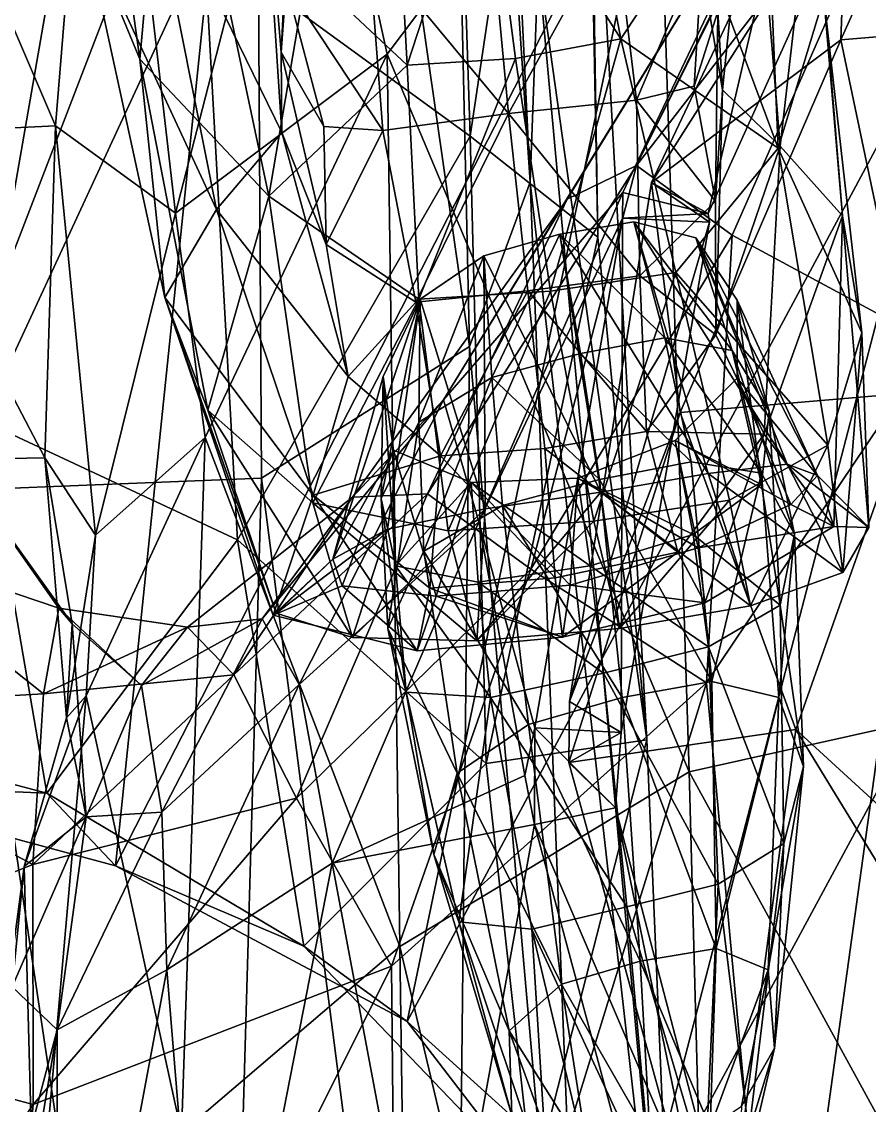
# Model space of a CAD drawing. Extents: x -76 to 76, y -20 to 79.
# Drawn here: x -3.675 to -2.242, y 5.33 to 7.162 of the extents above; entities that cross this region are included whole.
import ezdxf

# ---------------------------------------------------------------- set-up
doc = ezdxf.new("R2010")
doc.units = 0

msp = doc.modelspace()

# ---------------------------------------------------------------- linework, layer by layer
for points in [[(-2.9401, 9.4765, 5.4096), (-2.8153, 6.8905, 6.0135), (-2.9785, 9.3135, 5.0027)], [(-2.8153, 6.8905, 6.0135), (-2.9401, 9.4765, 5.4096), (-2.802, 7.2598, 6.4731)], [(-3.2865, 9.1785, 4.6674), (-2.9785, 9.3135, 5.0027), (-2.9182, 6.613, 5.5916)], [(-2.8153, 6.8905, 6.0135), (-2.9182, 6.613, 5.5916), (-2.9785, 9.3135, 5.0027)], [(-3.6794, 9.2178, 4.4552), (-3.2865, 9.1785, 4.6674), (-3.7762, 6.3697, 4.9731)], [(-3.2865, 9.1785, 4.6674), (-3.2699, 6.3904, 5.249), (-3.7762, 6.3697, 4.9731)], [(-3.2699, 6.3904, 5.249), (-3.2865, 9.1785, 4.6674), (-2.9182, 6.613, 5.5916)], [(-2.9171, 6.9681, 8.1936), (-2.9723, 8.6518, 7.8541), (-3.3665, 7.2958, 8.5429)], [(-2.9723, 8.6518, 7.8541), (-2.9171, 6.9681, 8.1936), (-2.7241, 8.2619, 7.3866)], [(-2.9171, 6.9681, 8.1936), (-2.701, 6.7976, 7.821), (-2.7241, 8.2619, 7.3866)], [(-2.7195, 7.7574, 6.9286), (-2.7241, 8.2619, 7.3866), (-2.701, 6.7976, 7.821)], [(-1.2718, 8.1256, 19.207), (-2.6046, 7.708, 18.5685), (-1.2772, 6.1767, 19.1621)], [(-3.541, 7.9302, 17.4995), (-4.0101, 7.899, 17.1684), (-3.6179, 6.9857, 16.8629)], [(-3.541, 7.9302, 17.4995), (-3.6179, 6.9857, 16.8629), (-3.4149, 6.8381, 17.034)], [(-3.1903, 7.7104, 17.7639), (-3.541, 7.9302, 17.4995), (-3.4149, 6.8381, 17.034)], [(-4.0101, 7.899, 17.1684), (-3.9225, 6.9714, 16.6656), (-3.6179, 6.9857, 16.8629)], [(-4.0353, 5.8744, 8.51), (-4.0281, 7.8663, 9.645), (-3.3062, 7.7673, 9.5308)], [(-2.2901, 7.1311, 12.7179), (-1.9802, 7.8226, 12.4494), (-1.939, 7.1607, 12.1772)], [(-2.2901, 7.1311, 12.7179), (-2.2724, 7.6029, 12.9955), (-1.9802, 7.8226, 12.4494)], [(-3.5166, 5.7348, 8.5529), (-4.0353, 5.8744, 8.51), (-3.3062, 7.7673, 9.5308)], [(-3.4753, 7.0986, 1.1327), (-3.5672, 7.7575, 1.0861), (-3.5705, 7.3291, 0.7083)], [(-3.5672, 7.7575, 1.0861), (-3.4753, 7.0986, 1.1327), (-3.425, 7.6596, 1.4551)], [(-3.5166, 5.7348, 8.5529), (-3.3062, 7.7673, 9.5308), (-2.5942, 7.5329, 9.5553)], [(-2.7195, 7.7574, 6.9286), (-2.6182, 5.948, 7.6811), (-2.802, 7.2598, 6.4731)], [(-2.6182, 5.948, 7.6811), (-2.7195, 7.7574, 6.9286), (-2.701, 6.7976, 7.821)], [(-2.5357, 7.3237, 1.6975), (-2.396, 6.9483, 1.5642), (-2.4296, 7.7343, 1.3917)], [(-2.4296, 7.7343, 1.3917), (-2.396, 6.9483, 1.5642), (-2.3188, 7.2034, 1.0753)], [(-3.0571, 7.1068, 17.8967), (-3.1903, 7.7104, 17.7639), (-3.4149, 6.8381, 17.034)], [(-3.0571, 7.1068, 17.8967), (-2.6046, 7.708, 18.5685), (-3.1903, 7.7104, 17.7639)], [(-2.6046, 7.708, 18.5685), (-3.0571, 7.1068, 17.8967), (-2.5466, 5.8935, 18.5525)], [(-2.6355, 6.9187, 13.8061), (-2.2502, 7.7006, 13.1042), (-2.2595, 7.6772, 13.0671)], [(-2.2502, 7.7006, 13.1042), (-2.6355, 6.9187, 13.8061), (-2.139, 7.5613, 13.0662)], [(-2.6046, 7.708, 18.5685), (-2.5466, 5.8935, 18.5525), (-1.2772, 6.1767, 19.1621)], [(-2.288, 7.6145, 13.0599), (-2.6355, 6.9187, 13.8061), (-2.2595, 7.6772, 13.0671)], [(-3.4753, 7.0986, 1.1327), (-3.2573, 6.8667, 1.6189), (-3.425, 7.6596, 1.4551)], [(-3.425, 7.6596, 1.4551), (-3.2573, 6.8667, 1.6189), (-3.1925, 7.2474, 1.747)], [(-2.7531, 6.862, 13.82), (-2.6355, 6.9187, 13.8061), (-2.2919, 7.6145, 13.0578)], [(-2.7531, 6.862, 13.82), (-2.2919, 7.6145, 13.0578), (-2.3588, 7.5054, 13.1406)], [(-2.6355, 6.9187, 13.8061), (-2.288, 7.6145, 13.0599), (-2.2919, 7.6145, 13.0578)], [(-2.2724, 7.6029, 12.9955), (-2.2901, 7.1311, 12.7179), (-2.6102, 6.8899, 13.2729)], [(-2.1967, 7.5408, 13.1288), (-2.2724, 7.6029, 12.9955), (-2.6102, 6.8899, 13.2729)], [(-2.49, 7.0468, 0.2521), (-2.5797, 7.5795, 0.3351), (-2.4408, 7.5329, 0.4396)], [(-2.49, 7.0468, 0.2521), (-2.4979, 7.1791, 0.1815), (-2.5797, 7.5795, 0.3351)], [(-2.6355, 6.9187, 13.8061), (-2.4737, 6.8008, 13.7756), (-2.139, 7.5613, 13.0662)], [(-2.4737, 6.8008, 13.7756), (-2.1321, 6.6167, 13.5988), (-2.139, 7.5613, 13.0662)], [(-3.0236, 5.4718, 8.575), (-3.5166, 5.7348, 8.5529), (-2.5942, 7.5329, 9.5553)], [(-3.0236, 5.4718, 8.575), (-2.5942, 7.5329, 9.5553), (-2.081, 7.2264, 9.7403)], [(-2.5144, 6.8376, 13.371), (-2.1967, 7.5408, 13.1288), (-2.6102, 6.8899, 13.2729)], [(-2.3588, 7.5054, 13.1406), (-2.1967, 7.5408, 13.1288), (-2.5144, 6.8376, 13.371)], [(-2.3929, 6.9512, 0.3468), (-2.49, 7.0468, 0.2521), (-2.4408, 7.5329, 0.4396)], [(-2.3929, 6.9512, 0.3468), (-2.4408, 7.5329, 0.4396), (-2.337, 7.4394, 0.6573)], [(-3.4656, 7.4455, 0.4737), (-3.2714, 7.5267, 0.3487), (-3.2352, 6.9746, 0.2638)], [(-3.2365, 7.1105, 0.1854), (-3.2352, 6.9746, 0.2638), (-3.2714, 7.5267, 0.3487)], [(-3.2197, 7.4485, 0.2581), (-3.2365, 7.1105, 0.1854), (-3.2714, 7.5267, 0.3487)], [(-2.662, 7.1327, 1.7468), (-2.7374, 7.5295, 1.7652), (-2.8915, 7.4932, 1.7878)], [(-2.662, 7.1327, 1.7468), (-2.5357, 7.3237, 1.6975), (-2.7374, 7.5295, 1.7652)], [(-2.9617, 6.5227, 13.9468), (-2.7531, 6.862, 13.82), (-2.3588, 7.5054, 13.1406)], [(-2.6588, 6.8732, 13.3875), (-2.9617, 6.5227, 13.9468), (-2.3588, 7.5054, 13.1406)], [(-2.6588, 6.8732, 13.3875), (-2.3588, 7.5054, 13.1406), (-2.5144, 6.8376, 13.371)], [(-3.0236, 7.0886, 1.7747), (-3.0448, 7.4827, 1.7903), (-3.1925, 7.2474, 1.747)], [(-3.0448, 7.4827, 1.7903), (-3.0236, 7.0886, 1.7747), (-2.8915, 7.4932, 1.7878)], [(-3.0236, 7.0886, 1.7747), (-2.8404, 7.0995, 1.7721), (-2.8915, 7.4932, 1.7878)], [(-2.8404, 7.0995, 1.7721), (-2.662, 7.1327, 1.7468), (-2.8915, 7.4932, 1.7878)], [(-3.8168, 7.443, 8.6813), (-3.7417, 6.4873, 8.5726), (-3.3665, 7.2958, 8.5429)], [(-3.4656, 7.4455, 0.4737), (-3.3459, 6.8441, 0.3754), (-3.5705, 7.3291, 0.7083)], [(-3.3459, 6.8441, 0.3754), (-3.4656, 7.4455, 0.4737), (-3.2352, 6.9746, 0.2638)], [(-3.2365, 7.1105, 0.1854), (-3.2197, 7.4485, 0.2581), (-3.2283, 7.2253, 0.1334)], [(-2.2875, 6.8337, 0.5584), (-2.3929, 6.9512, 0.3468), (-2.337, 7.4394, 0.6573)], [(-2.2875, 6.8337, 0.5584), (-2.337, 7.4394, 0.6573), (-2.3188, 7.2034, 1.0753)], [(-3.3459, 6.8441, 0.3754), (-3.433, 6.6955, 0.6018), (-3.5705, 7.3291, 0.7083)], [(-3.4753, 7.0986, 1.1327), (-3.5705, 7.3291, 0.7083), (-3.433, 6.6955, 0.6018)], [(-2.8821, 7.3245, 0.09), (-2.6724, 7.333, 0.1009), (-2.8521, 7.0069, 0.0329)], [(-2.6724, 7.333, 0.1009), (-2.6358, 7.029, 0.046), (-2.8521, 7.0069, 0.0329)], [(-2.6724, 7.333, 0.1009), (-2.5232, 7.2928, 0.132), (-2.6358, 7.029, 0.046)], [(-3.0887, 7.2926, 0.1013), (-2.8821, 7.3245, 0.09), (-2.8521, 7.0069, 0.0329)], [(-2.5357, 7.3237, 1.6975), (-2.662, 7.1327, 1.7468), (-2.396, 6.9483, 1.5642)], [(-3.7417, 6.4873, 8.5726), (-3.3105, 6.286, 8.4672), (-3.3665, 7.2958, 8.5429)], [(-2.9171, 6.9681, 8.1936), (-3.3665, 7.2958, 8.5429), (-3.3105, 6.286, 8.4672)], [(-3.0887, 7.2926, 0.1013), (-3.0643, 6.978, 0.0455), (-3.2283, 7.2253, 0.1334)], [(-3.0643, 6.978, 0.0455), (-3.0887, 7.2926, 0.1013), (-2.8521, 7.0069, 0.0329)], [(-2.5232, 7.2928, 0.132), (-2.5382, 7.0529, 0.0862), (-2.6358, 7.029, 0.046)], [(-2.5232, 7.2928, 0.132), (-2.4979, 7.1791, 0.1815), (-2.5382, 7.0529, 0.0862)], [(-2.8153, 6.8905, 6.0135), (-2.802, 7.2598, 6.4731), (-2.5643, 4.6678, 7.592)], [(-2.6182, 5.948, 7.6811), (-2.5643, 4.6678, 7.592), (-2.802, 7.2598, 6.4731)], [(-3.0236, 7.0886, 1.7747), (-3.1925, 7.2474, 1.747), (-3.2573, 6.8667, 1.6189)], [(-3.2365, 7.1105, 0.1854), (-3.2283, 7.2253, 0.1334), (-3.1641, 6.9848, 0.0866)], [(-3.0643, 6.978, 0.0455), (-3.1641, 6.9848, 0.0866), (-3.2283, 7.2253, 0.1334)], [(-2.6308, 5.116, 8.5052), (-3.0236, 5.4718, 8.575), (-2.081, 7.2264, 9.7403)], [(-2.6308, 5.116, 8.5052), (-2.081, 7.2264, 9.7403), (-1.7795, 6.6925, 10.0868)], [(-2.2546, 6.6358, 0.9803), (-2.3188, 7.2034, 1.0753), (-2.396, 6.9483, 1.5642)], [(-2.2546, 6.6358, 0.9803), (-2.2875, 6.8337, 0.5584), (-2.3188, 7.2034, 1.0753)], [(-2.4979, 7.1791, 0.1815), (-2.5021, 6.8583, 0.1012), (-2.5382, 7.0529, 0.0862)], [(-2.4979, 7.1791, 0.1815), (-2.49, 7.0468, 0.2521), (-2.5021, 6.8583, 0.1012)], [(-2.165, 6.5352, 12.3481), (-2.2901, 7.1311, 12.7179), (-1.939, 7.1607, 12.1772)], [(-2.662, 7.1327, 1.7468), (-2.8404, 7.0995, 1.7721), (-2.7811, 6.7064, 1.7263)], [(-2.5691, 6.7378, 1.6982), (-2.662, 7.1327, 1.7468), (-2.7811, 6.7064, 1.7263)], [(-2.662, 7.1327, 1.7468), (-2.5691, 6.7378, 1.6982), (-2.396, 6.9483, 1.5642)], [(-2.2901, 7.1311, 12.7179), (-2.562, 6.5009, 12.9041), (-2.6102, 6.8899, 13.2729)], [(-2.562, 6.5009, 12.9041), (-2.2901, 7.1311, 12.7179), (-2.165, 6.5352, 12.3481)], [(-3.2365, 7.1105, 0.1854), (-3.1601, 6.7852, 0.102), (-3.2352, 6.9746, 0.2638)], [(-3.1601, 6.7852, 0.102), (-3.2365, 7.1105, 0.1854), (-3.1641, 6.9848, 0.0866)], [(-3.3606, 6.5051, 1.0247), (-3.4753, 7.0986, 1.1327), (-3.433, 6.6955, 0.6018)], [(-3.4753, 7.0986, 1.1327), (-3.3606, 6.5051, 1.0247), (-3.2573, 6.8667, 1.6189)], [(-3.3652, 6.4587, 17.146), (-3.0571, 7.1068, 17.8967), (-3.4149, 6.8381, 17.034)], [(-3.0571, 7.1068, 17.8967), (-3.3652, 6.4587, 17.146), (-3.036, 5.5984, 17.9287)], [(-3.0571, 7.1068, 17.8967), (-3.036, 5.5984, 17.9287), (-2.5466, 5.8935, 18.5525)], [(-3.0236, 7.0886, 1.7747), (-3.0038, 6.6929, 1.7262), (-2.8404, 7.0995, 1.7721)], [(-3.0038, 6.6929, 1.7262), (-2.7811, 6.7064, 1.7263), (-2.8404, 7.0995, 1.7721)], [(-3.0038, 6.6929, 1.7262), (-3.0236, 7.0886, 1.7747), (-3.2573, 6.8667, 1.6189)], [(-2.6358, 7.029, 0.046), (-2.5382, 7.0529, 0.0862), (-2.5021, 6.8583, 0.1012)], [(-2.49, 7.0468, 0.2521), (-2.5013, 6.6322, 0.1613), (-2.5021, 6.8583, 0.1012)], [(-2.49, 7.0468, 0.2521), (-2.3929, 6.9512, 0.3468), (-2.5013, 6.6322, 0.1613)], [(-2.6358, 7.029, 0.046), (-2.6299, 6.7324, 0.0579), (-2.8521, 7.0069, 0.0329)], [(-2.6299, 6.7324, 0.0579), (-2.6358, 7.029, 0.046), (-2.5021, 6.8583, 0.1012)], [(-3.0086, 6.6877, 0.0578), (-3.0643, 6.978, 0.0455), (-2.8521, 7.0069, 0.0329)], [(-2.8195, 6.707, 0.0455), (-3.0086, 6.6877, 0.0578), (-2.8521, 7.0069, 0.0329)], [(-2.6299, 6.7324, 0.0579), (-2.8195, 6.707, 0.0455), (-2.8521, 7.0069, 0.0329)], [(-3.6363, 6.4246, 16.3084), (-3.6179, 6.9857, 16.8629), (-3.9225, 6.9714, 16.6656)], [(-3.6363, 6.4246, 16.3084), (-3.5504, 6.294, 16.4273), (-3.6179, 6.9857, 16.8629)], [(-3.5504, 6.294, 16.4273), (-3.4149, 6.8381, 17.034), (-3.6179, 6.9857, 16.8629)], [(-3.1601, 6.7852, 0.102), (-3.1641, 6.9848, 0.0866), (-3.0643, 6.978, 0.0455)], [(-3.7892, 6.4215, 16.1777), (-3.6363, 6.4246, 16.3084), (-3.9225, 6.9714, 16.6656)], [(-3.3459, 6.8441, 0.3754), (-3.2352, 6.9746, 0.2638), (-3.1233, 6.5623, 0.1682)], [(-2.8896, 5.9079, 8.1448), (-2.9171, 6.9681, 8.1936), (-3.3105, 6.286, 8.4672)], [(-3.1601, 6.7852, 0.102), (-3.1233, 6.5623, 0.1682), (-3.2352, 6.9746, 0.2638)], [(-3.0086, 6.6877, 0.0578), (-3.1601, 6.7852, 0.102), (-3.0643, 6.978, 0.0455)], [(-2.9171, 6.9681, 8.1936), (-2.8896, 5.9079, 8.1448), (-2.701, 6.7976, 7.821)], [(-2.3123, 6.4461, 1.3865), (-2.396, 6.9483, 1.5642), (-2.5691, 6.7378, 1.6982)], [(-2.3929, 6.9512, 0.3468), (-2.4199, 6.4646, 0.2479), (-2.5013, 6.6322, 0.1613)], [(-2.3929, 6.9512, 0.3468), (-2.2875, 6.8337, 0.5584), (-2.4199, 6.4646, 0.2479)], [(-2.3123, 6.4461, 1.3865), (-2.2546, 6.6358, 0.9803), (-2.396, 6.9483, 1.5642)], [(-2.6355, 6.9187, 13.8061), (-2.7531, 6.862, 13.82), (-2.989, 6.3637, 14.4426)], [(-2.6355, 6.9187, 13.8061), (-2.989, 6.3637, 14.4426), (-2.8144, 6.2365, 14.381)], [(-2.4737, 6.8008, 13.7756), (-2.6355, 6.9187, 13.8061), (-2.8144, 6.2365, 14.381)], [(-2.8153, 6.8905, 6.0135), (-2.7134, 4.2885, 6.9337), (-2.9182, 6.613, 5.5916)], [(-2.7134, 4.2885, 6.9337), (-2.8153, 6.8905, 6.0135), (-2.5643, 4.6678, 7.592)], [(-2.6102, 6.8899, 13.2729), (-2.562, 6.5009, 12.9041), (-2.7487, 6.0124, 13.0277)], [(-2.6102, 6.8899, 13.2729), (-2.7487, 6.0124, 13.0277), (-2.5119, 6.8232, 13.3502)], [(-2.6102, 6.8899, 13.2729), (-2.5119, 6.8232, 13.3502), (-2.5144, 6.8376, 13.371)], [(-2.9617, 6.5227, 13.9468), (-2.6588, 6.8732, 13.3875), (-2.9023, 6.3164, 13.4854)], [(-2.6588, 6.8732, 13.3875), (-2.6594, 6.8295, 13.3337), (-2.9023, 6.3164, 13.4854)], [(-2.6594, 6.8295, 13.3337), (-2.6588, 6.8732, 13.3875), (-2.5144, 6.8376, 13.371)], [(-3.3606, 6.5051, 1.0247), (-3.1829, 6.3485, 1.4217), (-3.2573, 6.8667, 1.6189)], [(-3.0038, 6.6929, 1.7262), (-3.2573, 6.8667, 1.6189), (-3.1829, 6.3485, 1.4217)], [(-2.7531, 6.862, 13.82), (-3.1157, 6.3582, 14.4846), (-2.989, 6.3637, 14.4426)], [(-2.7531, 6.862, 13.82), (-2.9617, 6.5227, 13.9468), (-3.1157, 6.3582, 14.4846)], [(-2.6299, 6.7324, 0.0579), (-2.5021, 6.8583, 0.1012), (-2.5013, 6.6322, 0.1613)], [(-3.3652, 6.4587, 17.146), (-3.4149, 6.8381, 17.034), (-3.5504, 6.294, 16.4273)], [(-3.3459, 6.8441, 0.3754), (-3.1826, 6.3616, 0.269), (-3.433, 6.6955, 0.6018)], [(-3.1826, 6.3616, 0.269), (-3.3459, 6.8441, 0.3754), (-3.1233, 6.5623, 0.1682)], [(-2.5119, 6.8232, 13.3502), (-2.6594, 6.8295, 13.3337), (-2.5144, 6.8376, 13.371)], [(-2.9023, 6.3164, 13.4854), (-2.6594, 6.8295, 13.3337), (-2.8078, 5.9678, 13.1225)], [(-2.6613, 5.9601, 13.1393), (-2.8078, 5.9678, 13.1225), (-2.6594, 6.8295, 13.3337)], [(-2.5877, 6.6272, 1.0921), (-2.6403, 6.8233, 0.7836), (-2.765, 6.8025, 0.8038)], [(-2.6403, 6.8233, 0.7836), (-2.5147, 6.3981, 1.0694), (-2.765, 6.8025, 0.8038)], [(-2.7487, 6.0124, 13.0277), (-2.6613, 5.9601, 13.1393), (-2.5119, 6.8232, 13.3502)], [(-2.5119, 6.8232, 13.3502), (-2.6613, 5.9601, 13.1393), (-2.6594, 6.8295, 13.3337)], [(-2.5877, 6.6272, 1.0921), (-2.474, 6.6058, 0.9831), (-2.6403, 6.8233, 0.7836)], [(-2.5147, 6.3981, 1.0694), (-2.6403, 6.8233, 0.7836), (-2.3811, 6.414, 0.9507)], [(-2.474, 6.6058, 0.9831), (-2.5352, 6.7967, 0.7041), (-2.6403, 6.8233, 0.7836)], [(-2.6403, 6.8233, 0.7836), (-2.5352, 6.7967, 0.7041), (-2.3811, 6.414, 0.9507)], [(-2.2875, 6.8337, 0.5584), (-2.302, 6.3083, 0.3957), (-2.4199, 6.4646, 0.2479)], [(-2.2428, 6.307, 0.82), (-2.302, 6.3083, 0.3957), (-2.2875, 6.8337, 0.5584)], [(-2.2546, 6.6358, 0.9803), (-2.2428, 6.307, 0.82), (-2.2875, 6.8337, 0.5584)], [(-2.8937, 6.7658, 0.7883), (-2.8803, 6.5602, 1.0932), (-2.765, 6.8025, 0.8038)], [(-2.8937, 6.7658, 0.7883), (-2.765, 6.8025, 0.8038), (-2.6961, 6.3664, 1.0913)], [(-2.8896, 5.9079, 8.1448), (-2.6182, 5.948, 7.6811), (-2.701, 6.7976, 7.821)], [(-2.8803, 6.5602, 1.0932), (-2.7303, 6.6008, 1.1115), (-2.765, 6.8025, 0.8038)], [(-2.4737, 6.8008, 13.7756), (-2.8144, 6.2365, 14.381), (-2.5173, 6.0444, 14.2115)], [(-2.5147, 6.3981, 1.0694), (-2.6961, 6.3664, 1.0913), (-2.765, 6.8025, 0.8038)], [(-2.7303, 6.6008, 1.1115), (-2.5877, 6.6272, 1.0921), (-2.765, 6.8025, 0.8038)], [(-2.1321, 6.6167, 13.5988), (-2.4737, 6.8008, 13.7756), (-2.5173, 6.0444, 14.2115)], [(-3.1601, 6.7852, 0.102), (-3.0086, 6.6877, 0.0578), (-3.1233, 6.5623, 0.1682)], [(-2.4111, 6.5032, 0.7329), (-2.4653, 6.6909, 0.5416), (-2.5352, 6.7967, 0.7041)], [(-2.3295, 6.3948, 0.6766), (-2.3811, 6.414, 0.9507), (-2.5352, 6.7967, 0.7041)], [(-2.474, 6.6058, 0.9831), (-2.4111, 6.5032, 0.7329), (-2.5352, 6.7967, 0.7041)], [(-2.4653, 6.6909, 0.5416), (-2.3295, 6.3948, 0.6766), (-2.5352, 6.7967, 0.7041)], [(-2.8803, 6.5602, 1.0932), (-2.8937, 6.7658, 0.7883), (-3.0039, 6.4851, 0.9871)], [(-2.8937, 6.7658, 0.7883), (-3.0017, 6.6925, 0.715), (-3.0039, 6.4851, 0.9871)], [(-2.8937, 6.7658, 0.7883), (-2.8913, 6.3382, 1.0748), (-3.0017, 6.6925, 0.715)], [(-2.8913, 6.3382, 1.0748), (-2.8937, 6.7658, 0.7883), (-2.6961, 6.3664, 1.0913)], [(-2.6299, 6.7324, 0.0579), (-2.6186, 6.4691, 0.1182), (-2.8195, 6.707, 0.0455)], [(-2.5691, 6.7378, 1.6982), (-2.7811, 6.7064, 1.7263), (-2.7077, 6.3173, 1.5781)], [(-2.4786, 6.3528, 1.5513), (-2.5691, 6.7378, 1.6982), (-2.7077, 6.3173, 1.5781)], [(-2.6186, 6.4691, 0.1182), (-2.6299, 6.7324, 0.0579), (-2.5013, 6.6322, 0.1613)], [(-2.4786, 6.3528, 1.5513), (-2.3123, 6.4461, 1.3865), (-2.5691, 6.7378, 1.6982)], [(-3.0086, 6.6877, 0.0578), (-2.8195, 6.707, 0.0455), (-2.9672, 6.4277, 0.1213)], [(-3.0038, 6.6929, 1.7262), (-2.9538, 6.3009, 1.5705), (-2.7811, 6.7064, 1.7263)], [(-2.8195, 6.707, 0.0455), (-2.7909, 6.4402, 0.1093), (-2.9672, 6.4277, 0.1213)], [(-2.9538, 6.3009, 1.5705), (-2.7077, 6.3173, 1.5781), (-2.7811, 6.7064, 1.7263)], [(-2.6186, 6.4691, 0.1182), (-2.7909, 6.4402, 0.1093), (-2.8195, 6.707, 0.0455)], [(-3.3606, 6.5051, 1.0247), (-3.433, 6.6955, 0.6018), (-3.2447, 6.1618, 0.851)], [(-3.433, 6.6955, 0.6018), (-3.2501, 6.1588, 0.4306), (-3.2447, 6.1618, 0.851)], [(-3.1826, 6.3616, 0.269), (-3.2501, 6.1588, 0.4306), (-3.433, 6.6955, 0.6018)], [(-2.9538, 6.3009, 1.5705), (-3.0038, 6.6929, 1.7262), (-3.1829, 6.3485, 1.4217)], [(-3.1492, 6.2533, 0.7007), (-3.0638, 6.562, 0.5621), (-3.0017, 6.6925, 0.715)], [(-3.0568, 6.3037, 0.9635), (-3.1492, 6.2533, 0.7007), (-3.0017, 6.6925, 0.715)], [(-3.0086, 6.6877, 0.0578), (-2.9672, 6.4277, 0.1213), (-3.1233, 6.5623, 0.1682)], [(-3.0675, 6.3555, 0.7431), (-3.0039, 6.4851, 0.9871), (-3.0017, 6.6925, 0.715)], [(-3.0638, 6.562, 0.5621), (-3.0675, 6.3555, 0.7431), (-3.0017, 6.6925, 0.715)], [(-2.8913, 6.3382, 1.0748), (-3.0568, 6.3037, 0.9635), (-3.0017, 6.6925, 0.715)], [(-2.3925, 4.6502, 8.4079), (-2.6308, 5.116, 8.5052), (-1.7795, 6.6925, 10.0868)], [(-2.3295, 6.3948, 0.6766), (-2.4653, 6.6909, 0.5416), (-2.4654, 6.5591, 0.3839)], [(-2.4244, 6.3795, 0.4866), (-2.4654, 6.5591, 0.3839), (-2.4653, 6.6909, 0.5416)], [(-2.4111, 6.5032, 0.7329), (-2.4244, 6.3795, 0.4866), (-2.4653, 6.6909, 0.5416)], [(-2.3626, 4.0572, 8.3475), (-2.3925, 4.6502, 8.4079), (-1.7795, 6.6925, 10.0868)], [(-2.241, 4.1345, 8.9356), (-2.3626, 4.0572, 8.3475), (-1.7795, 6.6925, 10.0868)], [(-2.2546, 6.6358, 0.9803), (-2.3123, 6.4461, 1.3865), (-2.2869, 6.2307, 1.1829)], [(-2.2428, 6.307, 0.82), (-2.2546, 6.6358, 0.9803), (-2.2869, 6.2307, 1.1829)], [(-2.5877, 6.6272, 1.0921), (-2.7303, 6.6008, 1.1115), (-2.5432, 6.4178, 1.3018)], [(-2.6186, 6.4691, 0.1182), (-2.5013, 6.6322, 0.1613), (-2.4199, 6.4646, 0.2479)], [(-2.5877, 6.6272, 1.0921), (-2.5432, 6.4178, 1.3018), (-2.4242, 6.3984, 1.1743)], [(-2.474, 6.6058, 0.9831), (-2.5877, 6.6272, 1.0921), (-2.4242, 6.3984, 1.1743)], [(-2.1321, 6.6167, 13.5988), (-2.5173, 6.0444, 14.2115), (-2.3952, 4.7232, 12.8862)], [(-1.9684, 5.1388, 12.2679), (-2.1321, 6.6167, 13.5988), (-2.3952, 4.7232, 12.8862)], [(-3.2699, 6.3904, 5.249), (-2.9182, 6.613, 5.5916), (-2.9474, 3.8853, 6.514)], [(-2.7134, 4.2885, 6.9337), (-2.9474, 3.8853, 6.514), (-2.9182, 6.613, 5.5916)], [(-2.7303, 6.6008, 1.1115), (-2.8803, 6.5602, 1.0932), (-2.6982, 6.3881, 1.3212)], [(-2.7303, 6.6008, 1.1115), (-2.6982, 6.3881, 1.3212), (-2.5432, 6.4178, 1.3018)], [(-2.4111, 6.5032, 0.7329), (-2.474, 6.6058, 0.9831), (-2.3683, 6.2953, 0.8696)], [(-2.474, 6.6058, 0.9831), (-2.4242, 6.3984, 1.1743), (-2.3683, 6.2953, 0.8696)], [(-3.1826, 6.3616, 0.269), (-3.1233, 6.5623, 0.1682), (-2.9672, 6.4277, 0.1213)], [(-3.0638, 6.562, 0.5621), (-3.1492, 6.2533, 0.7007), (-3.0463, 6.4377, 0.4087)], [(-3.0675, 6.3555, 0.7431), (-3.0638, 6.562, 0.5621), (-3.0433, 6.2418, 0.5006)], [(-3.0638, 6.562, 0.5621), (-3.0463, 6.4377, 0.4087), (-3.0433, 6.2418, 0.5006)], [(-2.8803, 6.5602, 1.0932), (-3.0039, 6.4851, 0.9871), (-2.995, 6.2665, 1.1742)], [(-2.8623, 6.3441, 1.3011), (-2.8803, 6.5602, 1.0932), (-2.995, 6.2665, 1.1742)], [(-2.8803, 6.5602, 1.0932), (-2.8623, 6.3441, 1.3011), (-2.6982, 6.3881, 1.3212)], [(-2.5701, 6.454, 0.3185), (-2.4654, 6.5591, 0.3839), (-2.4244, 6.3795, 0.4866)], [(-2.3745, 6.3458, 0.4106), (-2.4654, 6.5591, 0.3839), (-2.5701, 6.454, 0.3185)], [(-2.3745, 6.3458, 0.4106), (-2.3295, 6.3948, 0.6766), (-2.4654, 6.5591, 0.3839)], [(-2.9617, 6.5227, 13.9468), (-3.2058, 6.0414, 14.1002), (-3.2688, 6.1522, 14.5952)], [(-2.9617, 6.5227, 13.9468), (-3.2688, 6.1522, 14.5952), (-3.1157, 6.3582, 14.4846)], [(-3.2058, 6.0414, 14.1002), (-2.9617, 6.5227, 13.9468), (-2.9023, 6.3164, 13.4854)], [(-2.3662, 5.9652, 12.5245), (-2.562, 6.5009, 12.9041), (-2.165, 6.5352, 12.3481)], [(-2.3662, 5.9652, 12.5245), (-2.165, 6.5352, 12.3481), (-1.3804, 5.0626, 11.3613)], [(-3.3606, 6.5051, 1.0247), (-3.2447, 6.1618, 0.851), (-3.1159, 6.1206, 1.2023)], [(-3.1829, 6.3485, 1.4217), (-3.3606, 6.5051, 1.0247), (-3.1159, 6.1206, 1.2023)], [(-3.6327, 5.8577, 8.4575), (-3.7417, 6.4873, 8.5726), (-4.0782, 5.9748, 8.4198)], [(-3.7417, 6.4873, 8.5726), (-3.6327, 5.8577, 8.4575), (-3.3105, 6.286, 8.4672)], [(-2.562, 6.5009, 12.9041), (-2.3662, 5.9652, 12.5245), (-2.7502, 5.9092, 13.005)], [(-2.7487, 6.0124, 13.0277), (-2.562, 6.5009, 12.9041), (-2.7502, 5.9092, 13.005)], [(-2.4244, 6.3795, 0.4866), (-2.4111, 6.5032, 0.7329), (-2.3926, 6.1753, 0.5693)], [(-2.4111, 6.5032, 0.7329), (-2.3683, 6.2953, 0.8696), (-2.3926, 6.1753, 0.5693)], [(-3.0675, 6.3555, 0.7431), (-3.0559, 6.1361, 0.873), (-3.0039, 6.4851, 0.9871)], [(-3.0559, 6.1361, 0.873), (-2.995, 6.2665, 1.1742), (-3.0039, 6.4851, 0.9871)], [(-2.6186, 6.4691, 0.1182), (-2.5657, 6.2651, 0.2082), (-2.7909, 6.4402, 0.1093)], [(-2.5657, 6.2651, 0.2082), (-2.6186, 6.4691, 0.1182), (-2.4199, 6.4646, 0.2479)], [(-3.5661, 6.0219, 16.5196), (-3.3652, 6.4587, 17.146), (-3.5504, 6.294, 16.4273)], [(-3.3652, 6.4587, 17.146), (-3.5661, 6.0219, 16.5196), (-3.4049, 5.2833, 17.2147)], [(-3.3652, 6.4587, 17.146), (-3.4049, 5.2833, 17.2147), (-3.036, 5.5984, 17.9287)], [(-2.5311, 6.2723, 0.3158), (-2.5701, 6.454, 0.3185), (-2.7349, 6.3903, 0.3129)], [(-2.5701, 6.454, 0.3185), (-2.5397, 6.2947, 0.3897), (-2.7349, 6.3903, 0.3129)], [(-2.5397, 6.2947, 0.3897), (-2.5701, 6.454, 0.3185), (-2.4244, 6.3795, 0.4866)], [(-2.5311, 6.2723, 0.3158), (-2.3745, 6.3458, 0.4106), (-2.5701, 6.454, 0.3185)], [(-2.5657, 6.2651, 0.2082), (-2.4199, 6.4646, 0.2479), (-2.5202, 6.1796, 0.2875)], [(-2.4199, 6.4646, 0.2479), (-2.302, 6.3083, 0.3957), (-2.5202, 6.1796, 0.2875)], [(-3.1492, 6.2533, 0.7007), (-3.1333, 6.2084, 0.4399), (-3.0463, 6.4377, 0.4087)], [(-3.1333, 6.2084, 0.4399), (-2.9742, 6.1906, 0.3344), (-3.0463, 6.4377, 0.4087)], [(-2.9742, 6.1906, 0.3344), (-2.9151, 6.3827, 0.3343), (-3.0463, 6.4377, 0.4087)], [(-3.0433, 6.2418, 0.5006), (-3.0463, 6.4377, 0.4087), (-2.9151, 6.3827, 0.3343)], [(-2.9672, 6.4277, 0.1213), (-2.7909, 6.4402, 0.1093), (-2.7733, 6.2218, 0.2058)], [(-2.5657, 6.2651, 0.2082), (-2.7733, 6.2218, 0.2058), (-2.7909, 6.4402, 0.1093)], [(-2.4786, 6.3528, 1.5513), (-2.4429, 6.1742, 1.3328), (-2.3123, 6.4461, 1.3865)], [(-2.4429, 6.1742, 1.3328), (-2.2869, 6.2307, 1.1829), (-2.3123, 6.4461, 1.3865)], [(-3.7892, 6.4215, 16.1777), (-3.9744, 6.2925, 16.0503), (-3.6126, 6.1703, 15.6688)], [(-3.6363, 6.4246, 16.3084), (-3.7892, 6.4215, 16.1777), (-3.59, 6.1436, 15.7757)], [(-3.7892, 6.4215, 16.1777), (-3.6126, 6.1703, 15.6688), (-3.59, 6.1436, 15.7757)], [(-3.6363, 6.4246, 16.3084), (-3.59, 6.1436, 15.7757), (-3.5997, 5.9849, 15.8747)], [(-3.5504, 6.294, 16.4273), (-3.6363, 6.4246, 16.3084), (-3.5997, 5.9849, 15.8747)], [(-2.9853, 6.204, 0.2193), (-3.1826, 6.3616, 0.269), (-2.9672, 6.4277, 0.1213)], [(-2.9853, 6.204, 0.2193), (-2.9672, 6.4277, 0.1213), (-2.7733, 6.2218, 0.2058)], [(-2.508, 6.0462, 1.2532), (-2.5432, 6.4178, 1.3018), (-2.6982, 6.3881, 1.3212)], [(-2.5432, 6.4178, 1.3018), (-2.508, 6.0462, 1.2532), (-2.4242, 6.3984, 1.1743)], [(-2.5147, 6.3981, 1.0694), (-2.3811, 6.414, 0.9507), (-2.2869, 6.2307, 1.1829)], [(-2.3295, 6.3948, 0.6766), (-2.2428, 6.307, 0.82), (-2.3811, 6.414, 0.9507)], [(-2.2428, 6.307, 0.82), (-2.2869, 6.2307, 1.1829), (-2.3811, 6.414, 0.9507)], [(-2.5147, 6.3981, 1.0694), (-2.4429, 6.1742, 1.3328), (-2.6961, 6.3664, 1.0913)], [(-2.4429, 6.1742, 1.3328), (-2.5147, 6.3981, 1.0694), (-2.2869, 6.2307, 1.1829)], [(-2.508, 6.0462, 1.2532), (-2.3951, 6.0191, 1.1369), (-2.4242, 6.3984, 1.1743)], [(-2.3683, 6.2953, 0.8696), (-2.4242, 6.3984, 1.1743), (-2.3951, 6.0191, 1.1369)], [(-2.3295, 6.3948, 0.6766), (-2.3745, 6.3458, 0.4106), (-2.302, 6.3083, 0.3957)], [(-2.2428, 6.307, 0.82), (-2.3295, 6.3948, 0.6766), (-2.302, 6.3083, 0.3957)], [(-3.2699, 6.3904, 5.249), (-3.3522, 3.5296, 6.2266), (-3.7762, 6.3697, 4.9731)], [(-3.3522, 3.5296, 6.2266), (-3.2699, 6.3904, 5.249), (-2.9474, 3.8853, 6.514)], [(-2.9035, 6.2141, 0.3988), (-3.0433, 6.2418, 0.5006), (-2.9151, 6.3827, 0.3343)], [(-2.9742, 6.1906, 0.3344), (-2.748, 6.209, 0.3158), (-2.9151, 6.3827, 0.3343)], [(-2.9151, 6.3827, 0.3343), (-2.7349, 6.3903, 0.3129), (-2.7138, 6.2419, 0.3809)], [(-2.748, 6.209, 0.3158), (-2.7349, 6.3903, 0.3129), (-2.9151, 6.3827, 0.3343)], [(-2.9035, 6.2141, 0.3988), (-2.9151, 6.3827, 0.3343), (-2.7138, 6.2419, 0.3809)], [(-2.6598, 6.0194, 1.2738), (-2.6982, 6.3881, 1.3212), (-2.8623, 6.3441, 1.3011)], [(-2.748, 6.209, 0.3158), (-2.5311, 6.2723, 0.3158), (-2.7349, 6.3903, 0.3129)], [(-2.5397, 6.2947, 0.3897), (-2.7138, 6.2419, 0.3809), (-2.7349, 6.3903, 0.3129)], [(-2.6598, 6.0194, 1.2738), (-2.508, 6.0462, 1.2532), (-2.6982, 6.3881, 1.3212)], [(-2.5397, 6.2947, 0.3897), (-2.4244, 6.3795, 0.4866), (-2.3926, 6.1753, 0.5693)], [(-3.3522, 3.5296, 6.2266), (-3.8615, 3.2861, 6.0488), (-3.7762, 6.3697, 4.9731)], [(-3.3951, 6.1384, 15.1026), (-3.1157, 6.3582, 14.4846), (-3.2688, 6.1522, 14.5952)], [(-3.3951, 6.1384, 15.1026), (-3.3165, 6.0577, 15.0303), (-3.1157, 6.3582, 14.4846)], [(-3.3165, 6.0577, 15.0303), (-3.2104, 5.8493, 14.9287), (-2.989, 6.3637, 14.4426)], [(-3.3165, 6.0577, 15.0303), (-2.989, 6.3637, 14.4426), (-3.1157, 6.3582, 14.4846)], [(-3.0064, 6.098, 0.3057), (-3.2501, 6.1588, 0.4306), (-3.1826, 6.3616, 0.269)], [(-3.2104, 5.8493, 14.9287), (-2.8144, 6.2365, 14.381), (-2.989, 6.3637, 14.4426)], [(-2.9853, 6.204, 0.2193), (-3.0064, 6.098, 0.3057), (-3.1826, 6.3616, 0.269)], [(-2.8913, 6.3382, 1.0748), (-2.6961, 6.3664, 1.0913), (-2.9057, 6.1151, 1.342)], [(-2.6961, 6.3664, 1.0913), (-2.6646, 6.1361, 1.3567), (-2.9057, 6.1151, 1.342)], [(-2.4429, 6.1742, 1.3328), (-2.6646, 6.1361, 1.3567), (-2.6961, 6.3664, 1.0913)], [(-2.9538, 6.3009, 1.5705), (-3.1829, 6.3485, 1.4217), (-2.9057, 6.1151, 1.342)], [(-3.1829, 6.3485, 1.4217), (-3.1159, 6.1206, 1.2023), (-2.9057, 6.1151, 1.342)], [(-3.0675, 6.3555, 0.7431), (-3.0433, 6.2418, 0.5006), (-3.025, 6.0285, 0.5753)], [(-3.0559, 6.1361, 0.873), (-3.0675, 6.3555, 0.7431), (-3.025, 6.0285, 0.5753)], [(-2.8181, 5.9737, 1.2547), (-2.8623, 6.3441, 1.3011), (-2.995, 6.2665, 1.1742)], [(-2.8181, 5.9737, 1.2547), (-2.6598, 6.0194, 1.2738), (-2.8623, 6.3441, 1.3011)], [(-2.4786, 6.3528, 1.5513), (-2.7077, 6.3173, 1.5781), (-2.6646, 6.1361, 1.3567)], [(-2.4429, 6.1742, 1.3328), (-2.4786, 6.3528, 1.5513), (-2.6646, 6.1361, 1.3567)], [(-2.3745, 6.3458, 0.4106), (-2.5311, 6.2723, 0.3158), (-2.302, 6.3083, 0.3957)], [(-2.8913, 6.3382, 1.0748), (-2.9057, 6.1151, 1.342), (-3.1159, 6.1206, 1.2023)], [(-3.0568, 6.3037, 0.9635), (-2.8913, 6.3382, 1.0748), (-3.1159, 6.1206, 1.2023)], [(-3.1492, 6.2533, 0.7007), (-3.0568, 6.3037, 0.9635), (-3.2447, 6.1618, 0.851)], [(-3.0568, 6.3037, 0.9635), (-3.1159, 6.1206, 1.2023), (-3.2447, 6.1618, 0.851)], [(-3.2058, 6.0414, 14.1002), (-2.9023, 6.3164, 13.4854), (-3.1501, 5.7393, 13.6039)], [(-2.8247, 5.8876, 13.1078), (-3.1501, 5.7393, 13.6039), (-2.9023, 6.3164, 13.4854)], [(-2.9538, 6.3009, 1.5705), (-2.9057, 6.1151, 1.342), (-2.7077, 6.3173, 1.5781)], [(-2.9057, 6.1151, 1.342), (-2.6646, 6.1361, 1.3567), (-2.7077, 6.3173, 1.5781)], [(-2.8078, 5.9678, 13.1225), (-2.8247, 5.8876, 13.1078), (-2.9023, 6.3164, 13.4854)], [(-2.5311, 6.2723, 0.3158), (-2.5202, 6.1796, 0.2875), (-2.302, 6.3083, 0.3957)], [(-3.9744, 6.2925, 16.0503), (-4.1467, 5.9968, 15.8395), (-3.6382, 6.0257, 15.5669)], [(-3.9744, 6.2925, 16.0503), (-3.6382, 6.0257, 15.5669), (-3.6126, 6.1703, 15.6688)], [(-3.6327, 5.8577, 8.4575), (-3.1981, 5.5988, 8.3965), (-3.3105, 6.286, 8.4672)], [(-3.5661, 6.0219, 16.5196), (-3.5504, 6.294, 16.4273), (-3.5997, 5.9849, 15.8747)], [(-2.8896, 5.9079, 8.1448), (-3.3105, 6.286, 8.4672), (-3.1981, 5.5988, 8.3965)], [(-2.5397, 6.2947, 0.3897), (-2.514, 6.1048, 0.4548), (-2.7138, 6.2419, 0.3809)], [(-2.514, 6.1048, 0.4548), (-2.5397, 6.2947, 0.3897), (-2.3926, 6.1753, 0.5693)], [(-2.3532, 5.9028, 0.8689), (-2.3683, 6.2953, 0.8696), (-2.3951, 6.0191, 1.1369)], [(-2.3683, 6.2953, 0.8696), (-2.3532, 5.9028, 0.8689), (-2.3926, 6.1753, 0.5693)], [(-2.939, 5.8912, 1.1399), (-2.995, 6.2665, 1.1742), (-3.0559, 6.1361, 0.873)], [(-2.939, 5.8912, 1.1399), (-2.8181, 5.9737, 1.2547), (-2.995, 6.2665, 1.1742)], [(-2.5311, 6.2723, 0.3158), (-2.748, 6.209, 0.3158), (-2.5202, 6.1796, 0.2875)], [(-3.1492, 6.2533, 0.7007), (-3.2447, 6.1618, 0.851), (-3.2501, 6.1588, 0.4306)], [(-3.1333, 6.2084, 0.4399), (-3.1492, 6.2533, 0.7007), (-3.2501, 6.1588, 0.4306)], [(-2.7733, 6.2218, 0.2058), (-2.5657, 6.2651, 0.2082), (-2.7608, 6.1215, 0.2898)], [(-2.5657, 6.2651, 0.2082), (-2.5202, 6.1796, 0.2875), (-2.7608, 6.1215, 0.2898)], [(-3.2104, 5.8493, 14.9287), (-3.05, 5.5652, 14.7391), (-2.8144, 6.2365, 14.381)], [(-3.05, 5.5652, 14.7391), (-2.5173, 6.0444, 14.2115), (-2.8144, 6.2365, 14.381)], [(-2.9035, 6.2141, 0.3988), (-2.8825, 6.0193, 0.4589), (-3.0433, 6.2418, 0.5006)], [(-2.8825, 6.0193, 0.4589), (-3.025, 6.0285, 0.5753), (-3.0433, 6.2418, 0.5006)], [(-2.9035, 6.2141, 0.3988), (-2.7138, 6.2419, 0.3809), (-2.6912, 6.0606, 0.445)], [(-2.514, 6.1048, 0.4548), (-2.6912, 6.0606, 0.445), (-2.7138, 6.2419, 0.3809)], [(-2.9853, 6.204, 0.2193), (-2.7733, 6.2218, 0.2058), (-2.7608, 6.1215, 0.2898)], [(-2.8825, 6.0193, 0.4589), (-2.9035, 6.2141, 0.3988), (-2.6912, 6.0606, 0.445)], [(-3.1333, 6.2084, 0.4399), (-3.2501, 6.1588, 0.4306), (-3.0064, 6.098, 0.3057)], [(-2.9742, 6.1906, 0.3344), (-3.1333, 6.2084, 0.4399), (-3.0064, 6.098, 0.3057)], [(-3.0064, 6.098, 0.3057), (-2.9853, 6.204, 0.2193), (-2.7608, 6.1215, 0.2898)], [(-2.748, 6.209, 0.3158), (-2.9742, 6.1906, 0.3344), (-2.7608, 6.1215, 0.2898)], [(-2.748, 6.209, 0.3158), (-2.7608, 6.1215, 0.2898), (-2.5202, 6.1796, 0.2875)], [(-2.9742, 6.1906, 0.3344), (-3.0064, 6.098, 0.3057), (-2.7608, 6.1215, 0.2898)], [(-1.2772, 6.1767, 19.1621), (-2.5466, 5.8935, 18.5525), (-1.1934, 3.4221, 18.9351)], [(-2.514, 6.1048, 0.4548), (-2.3926, 6.1753, 0.5693), (-2.3862, 5.7725, 0.6087)], [(-2.3532, 5.9028, 0.8689), (-2.3862, 5.7725, 0.6087), (-2.3926, 6.1753, 0.5693)], [(-3.3951, 6.1384, 15.1026), (-3.6126, 6.1703, 15.6688), (-3.6382, 6.0257, 15.5669)], [(-3.4728, 6.0394, 15.2047), (-3.59, 6.1436, 15.7757), (-3.6126, 6.1703, 15.6688)], [(-3.3951, 6.1384, 15.1026), (-3.4728, 6.0394, 15.2047), (-3.6126, 6.1703, 15.6688)], [(-3.3165, 6.0577, 15.0303), (-3.3951, 6.1384, 15.1026), (-3.6382, 6.0257, 15.5669)], [(-3.5661, 5.8176, 15.307), (-3.5997, 5.9849, 15.8747), (-3.59, 6.1436, 15.7757)], [(-3.4728, 6.0394, 15.2047), (-3.5661, 5.8176, 15.307), (-3.59, 6.1436, 15.7757)], [(-3.4728, 6.0394, 15.2047), (-3.2688, 6.1522, 14.5952), (-3.4385, 5.8254, 14.7177)], [(-3.4728, 6.0394, 15.2047), (-3.3951, 6.1384, 15.1026), (-3.2688, 6.1522, 14.5952)], [(-3.2058, 6.0414, 14.1002), (-3.4385, 5.8254, 14.7177), (-3.2688, 6.1522, 14.5952)], [(-2.9784, 5.754, 0.8733), (-2.939, 5.8912, 1.1399), (-3.0559, 6.1361, 0.873)], [(-2.9784, 5.754, 0.8733), (-3.0559, 6.1361, 0.873), (-3.025, 6.0285, 0.5753)], [(-2.514, 6.1048, 0.4548), (-2.4977, 5.7036, 0.5156), (-2.6912, 6.0606, 0.445)], [(-2.4977, 5.7036, 0.5156), (-2.514, 6.1048, 0.4548), (-2.3862, 5.7725, 0.6087)], [(-3.3165, 6.0577, 15.0303), (-3.6382, 6.0257, 15.5669), (-3.6562, 5.7369, 15.4159)], [(-3.2104, 5.8493, 14.9287), (-3.3165, 6.0577, 15.0303), (-3.6562, 5.7369, 15.4159)], [(-2.8825, 6.0193, 0.4589), (-2.6912, 6.0606, 0.445), (-2.6519, 5.6655, 0.5115)], [(-2.4977, 5.7036, 0.5156), (-2.6519, 5.6655, 0.5115), (-2.6912, 6.0606, 0.445)], [(-2.5008, 5.5949, 0.9979), (-2.508, 6.0462, 1.2532), (-2.6598, 6.0194, 1.2738)], [(-2.508, 6.0462, 1.2532), (-2.5008, 5.5949, 0.9979), (-2.3951, 6.0191, 1.1369)], [(-3.5661, 5.8176, 15.307), (-3.4728, 6.0394, 15.2047), (-3.4385, 5.8254, 14.7177)], [(-3.2058, 6.0414, 14.1002), (-3.4298, 5.5587, 14.1937), (-3.4385, 5.8254, 14.7177)], [(-3.4298, 5.5587, 14.1937), (-3.2058, 6.0414, 14.1002), (-3.1501, 5.7393, 13.6039)], [(-3.05, 5.5652, 14.7391), (-3.0381, 4.3569, 13.4315), (-2.5173, 6.0444, 14.2115)], [(-3.0381, 4.3569, 13.4315), (-2.3952, 4.7232, 12.8862), (-2.5173, 6.0444, 14.2115)], [(-2.9363, 5.6401, 0.6133), (-3.025, 6.0285, 0.5753), (-2.8825, 6.0193, 0.4589)], [(-2.9363, 5.6401, 0.6133), (-2.9784, 5.754, 0.8733), (-3.025, 6.0285, 0.5753)], [(-4.1467, 5.9968, 15.8395), (-3.6562, 5.7369, 15.4159), (-3.6382, 6.0257, 15.5669)], [(-3.5661, 6.0219, 16.5196), (-3.6711, 5.7334, 15.9526), (-3.6525, 5.0429, 16.5784)], [(-3.6711, 5.7334, 15.9526), (-3.5661, 6.0219, 16.5196), (-3.5997, 5.9849, 15.8747)], [(-3.5661, 6.0219, 16.5196), (-3.6525, 5.0429, 16.5784), (-3.4049, 5.2833, 17.2147)], [(-2.8128, 5.6274, 0.5184), (-2.9363, 5.6401, 0.6133), (-2.8825, 6.0193, 0.4589)], [(-2.8128, 5.6274, 0.5184), (-2.8825, 6.0193, 0.4589), (-2.6519, 5.6655, 0.5115)], [(-2.6293, 5.5736, 1.015), (-2.6598, 6.0194, 1.2738), (-2.8181, 5.9737, 1.2547)], [(-2.7487, 6.0124, 13.0277), (-2.7502, 5.9092, 13.005), (-2.6613, 5.9601, 13.1393)], [(-2.6293, 5.5736, 1.015), (-2.5008, 5.5949, 0.9979), (-2.6598, 6.0194, 1.2738)], [(-2.5008, 5.5949, 0.9979), (-2.413, 5.5591, 0.9127), (-2.3951, 6.0191, 1.1369)], [(-2.3532, 5.9028, 0.8689), (-2.3951, 6.0191, 1.1369), (-2.413, 5.5591, 0.9127)], [(-4.1467, 5.9968, 15.8395), (-4.2606, 5.4937, 15.459), (-3.6562, 5.7369, 15.4159)], [(-3.6327, 5.8577, 8.4575), (-4.0782, 5.9748, 8.4198), (-4.0353, 5.8744, 8.51)], [(-3.6711, 5.7334, 15.9526), (-3.5997, 5.9849, 15.8747), (-3.5661, 5.8176, 15.307)], [(-2.7622, 5.5348, 0.9997), (-2.8181, 5.9737, 1.2547), (-2.939, 5.8912, 1.1399)], [(-2.7622, 5.5348, 0.9997), (-2.6293, 5.5736, 1.015), (-2.8181, 5.9737, 1.2547)], [(-2.8078, 5.9678, 13.1225), (-2.8082, 5.8046, 13.0512), (-2.8247, 5.8876, 13.1078)], [(-2.6709, 5.8327, 13.1071), (-2.8082, 5.8046, 13.0512), (-2.8078, 5.9678, 13.1225)], [(-2.6613, 5.9601, 13.1393), (-2.6709, 5.8327, 13.1071), (-2.8078, 5.9678, 13.1225)], [(-2.4962, 4.9831, 12.4922), (-2.7502, 5.9092, 13.005), (-2.3662, 5.9652, 12.5245)], [(-2.7502, 5.9092, 13.005), (-2.6709, 5.8327, 13.1071), (-2.6613, 5.9601, 13.1393)], [(-1.6809, 4.8445, 11.6064), (-2.4962, 4.9831, 12.4922), (-2.3662, 5.9652, 12.5245)], [(-1.6809, 4.8445, 11.6064), (-2.3662, 5.9652, 12.5245), (-1.3804, 5.0626, 11.3613)], [(-2.8896, 5.9079, 8.1448), (-2.8107, 5.1947, 8.1492), (-2.6182, 5.948, 7.6811)], [(-2.8107, 5.1947, 8.1492), (-2.5643, 4.6678, 7.592), (-2.6182, 5.948, 7.6811)], [(-2.8107, 5.1947, 8.1492), (-2.8896, 5.9079, 8.1448), (-3.1981, 5.5988, 8.3965)], [(-2.7502, 5.9092, 13.005), (-2.4962, 4.9831, 12.4922), (-2.6709, 5.8327, 13.1071)], [(-2.4022, 5.4266, 0.7234), (-2.3532, 5.9028, 0.8689), (-2.413, 5.5591, 0.9127)], [(-2.3532, 5.9028, 0.8689), (-2.4022, 5.4266, 0.7234), (-2.3862, 5.7725, 0.6087)], [(-2.8247, 5.8876, 13.1078), (-2.8082, 5.8046, 13.0512), (-3.1501, 5.7393, 13.6039)], [(-2.5466, 5.8935, 18.5525), (-3.036, 5.5984, 17.9287), (-2.4756, 3.2351, 18.3072)], [(-2.8507, 5.4555, 0.9161), (-2.939, 5.8912, 1.1399), (-2.9784, 5.754, 0.8733)], [(-2.8507, 5.4555, 0.9161), (-2.7622, 5.5348, 0.9997), (-2.939, 5.8912, 1.1399)], [(-2.5466, 5.8935, 18.5525), (-2.4756, 3.2351, 18.3072), (-1.1934, 3.4221, 18.9351)], [(-3.5166, 5.7348, 8.5529), (-3.6327, 5.8577, 8.4575), (-4.0353, 5.8744, 8.51)], [(-3.2104, 5.8493, 14.9287), (-3.6562, 5.7369, 15.4159), (-3.6558, 5.331, 15.1616)], [(-3.05, 5.5652, 14.7391), (-3.2104, 5.8493, 14.9287), (-3.6558, 5.331, 15.1616)], [(-3.6327, 5.8577, 8.4575), (-3.5166, 5.7348, 8.5529), (-3.1981, 5.5988, 8.3965)], [(-2.6709, 5.8327, 13.1071), (-2.4385, 4.9435, 12.6213), (-2.8082, 5.8046, 13.0512)], [(-2.4962, 4.9831, 12.4922), (-2.4385, 4.9435, 12.6213), (-2.6709, 5.8327, 13.1071)], [(-3.6915, 5.5303, 15.3798), (-3.6711, 5.7334, 15.9526), (-3.5661, 5.8176, 15.307)], [(-3.6915, 5.5303, 15.3798), (-3.5661, 5.8176, 15.307), (-3.6152, 5.4572, 14.7954)], [(-3.4298, 5.5587, 14.1937), (-3.6152, 5.4572, 14.7954), (-3.4385, 5.8254, 14.7177)], [(-3.5661, 5.8176, 15.307), (-3.4385, 5.8254, 14.7177), (-3.6152, 5.4572, 14.7954)], [(-2.8082, 5.8046, 13.0512), (-2.9821, 4.8455, 13.0108), (-3.1501, 5.7393, 13.6039)], [(-2.9821, 4.8455, 13.0108), (-2.8082, 5.8046, 13.0512), (-2.5787, 4.9511, 12.5738)], [(-2.4385, 4.9435, 12.6213), (-2.5787, 4.9511, 12.5738), (-2.8082, 5.8046, 13.0512)], [(-2.4977, 5.7036, 0.5156), (-2.3862, 5.7725, 0.6087), (-2.4455, 5.2838, 0.5417)], [(-2.4022, 5.4266, 0.7234), (-2.4455, 5.2838, 0.5417), (-2.3862, 5.7725, 0.6087)], [(-2.8463, 5.3125, 0.7287), (-2.8507, 5.4555, 0.9161), (-2.9784, 5.754, 0.8733)], [(-2.8463, 5.3125, 0.7287), (-2.9784, 5.754, 0.8733), (-2.9363, 5.6401, 0.6133)], [(-4.2606, 5.4937, 15.459), (-3.6558, 5.331, 15.1616), (-3.6562, 5.7369, 15.4159)], [(-3.5166, 5.7348, 8.5529), (-3.0236, 5.4718, 8.575), (-3.1981, 5.5988, 8.3965)], [(-3.4298, 5.5587, 14.1937), (-3.1501, 5.7393, 13.6039), (-3.3574, 4.6809, 13.5207)], [(-2.9821, 4.8455, 13.0108), (-3.3574, 4.6809, 13.5207), (-3.1501, 5.7393, 13.6039)], [(-3.6711, 5.7334, 15.9526), (-3.79, 4.8437, 15.976), (-3.6525, 5.0429, 16.5784)], [(-3.6711, 5.7334, 15.9526), (-3.6915, 5.5303, 15.3798), (-3.79, 4.8437, 15.976)], [(-2.4977, 5.7036, 0.5156), (-2.5194, 5.2169, 0.479), (-2.6519, 5.6655, 0.5115)], [(-2.5194, 5.2169, 0.479), (-2.4977, 5.7036, 0.5156), (-2.4455, 5.2838, 0.5417)], [(-2.8128, 5.6274, 0.5184), (-2.6519, 5.6655, 0.5115), (-2.6097, 5.189, 0.4782)], [(-2.5194, 5.2169, 0.479), (-2.6097, 5.189, 0.4782), (-2.6519, 5.6655, 0.5115)], [(-2.7848, 5.1877, 0.5474), (-2.9363, 5.6401, 0.6133), (-2.8128, 5.6274, 0.5184)], [(-2.7848, 5.1877, 0.5474), (-2.8463, 5.3125, 0.7287), (-2.9363, 5.6401, 0.6133)], [(-2.7021, 5.1629, 0.4825), (-2.7848, 5.1877, 0.5474), (-2.8128, 5.6274, 0.5184)], [(-2.7021, 5.1629, 0.4825), (-2.8128, 5.6274, 0.5184), (-2.6097, 5.189, 0.4782)], [(-2.3209, 3.3855, 10.686), (-2.1306, 3.6633, 10.1115), (-1.7307, 5.625, 11.5843)], [(-1.9684, 5.1388, 12.2679), (-2.3209, 3.3855, 10.686), (-1.7307, 5.625, 11.5843)], [(-3.036, 5.5984, 17.9287), (-3.4049, 5.2833, 17.2147), (-3.0001, 3.093, 17.7288)], [(-2.8107, 5.1947, 8.1492), (-3.1981, 5.5988, 8.3965), (-3.0236, 5.4718, 8.575)], [(-3.036, 5.5984, 17.9287), (-3.0001, 3.093, 17.7288), (-2.4756, 3.2351, 18.3072)], [(-2.5008, 5.5949, 0.9979), (-2.6293, 5.5736, 1.015), (-2.5111, 5.2921, 0.7799)], [(-2.5008, 5.5949, 0.9979), (-2.5111, 5.2921, 0.7799), (-2.413, 5.5591, 0.9127)], [(-2.6293, 5.5736, 1.015), (-2.7622, 5.5348, 0.9997), (-2.6125, 5.2738, 0.7913)], [(-2.6293, 5.5736, 1.015), (-2.6125, 5.2738, 0.7913), (-2.5111, 5.2921, 0.7799)], [(-3.05, 5.5652, 14.7391), (-3.6558, 5.331, 15.1616), (-3.7643, 4.1375, 13.8168)], [(-3.0381, 4.3569, 13.4315), (-3.05, 5.5652, 14.7391), (-3.7643, 4.1375, 13.8168)], [(-3.4298, 5.5587, 14.1937), (-3.6163, 4.5619, 14.1125), (-3.6152, 5.4572, 14.7954)], [(-3.6163, 4.5619, 14.1125), (-3.4298, 5.5587, 14.1937), (-3.3574, 4.6809, 13.5207)], [(-2.5111, 5.2921, 0.7799), (-2.4582, 5.3286, 0.7694), (-2.413, 5.5591, 0.9127)], [(-2.4022, 5.4266, 0.7234), (-2.413, 5.5591, 0.9127), (-2.4582, 5.3286, 0.7694)], [(-2.7622, 5.5348, 0.9997), (-2.8507, 5.4555, 0.9161), (-2.7174, 5.2434, 0.7807)], [(-2.7622, 5.5348, 0.9997), (-2.7174, 5.2434, 0.7807), (-2.6125, 5.2738, 0.7913)], [(-3.6915, 5.5303, 15.3798), (-3.6152, 5.4572, 14.7954), (-3.8284, 4.6527, 15.3632)], [(-4.2606, 5.4937, 15.459), (-4.4408, 4.1625, 13.9548), (-3.6558, 5.331, 15.1616)], [(-2.6308, 5.116, 8.5052), (-2.8107, 5.1947, 8.1492), (-3.0236, 5.4718, 8.575)], [(-3.6152, 5.4572, 14.7954), (-3.7697, 4.5365, 14.7416), (-3.8284, 4.6527, 15.3632)], [(-3.6163, 4.5619, 14.1125), (-3.7697, 4.5365, 14.7416), (-3.6152, 5.4572, 14.7954)], [(-2.8507, 5.4555, 0.9161), (-2.7759, 5.2495, 0.772), (-2.7174, 5.2434, 0.7807)], [(-2.8507, 5.4555, 0.9161), (-2.8463, 5.3125, 0.7287), (-2.7759, 5.2495, 0.772)], [(-2.4022, 5.4266, 0.7234), (-2.465, 5.1585, 0.6155), (-2.4455, 5.2838, 0.5417)], [(-2.465, 5.1585, 0.6155), (-2.4022, 5.4266, 0.7234), (-2.4582, 5.3286, 0.7694)], [(-4.4408, 4.1625, 13.9548), (-3.7643, 4.1375, 13.8168), (-3.6558, 5.331, 15.1616)]]:
    msp.add_3dface(points)

doc.saveas('drawing.dxf')
